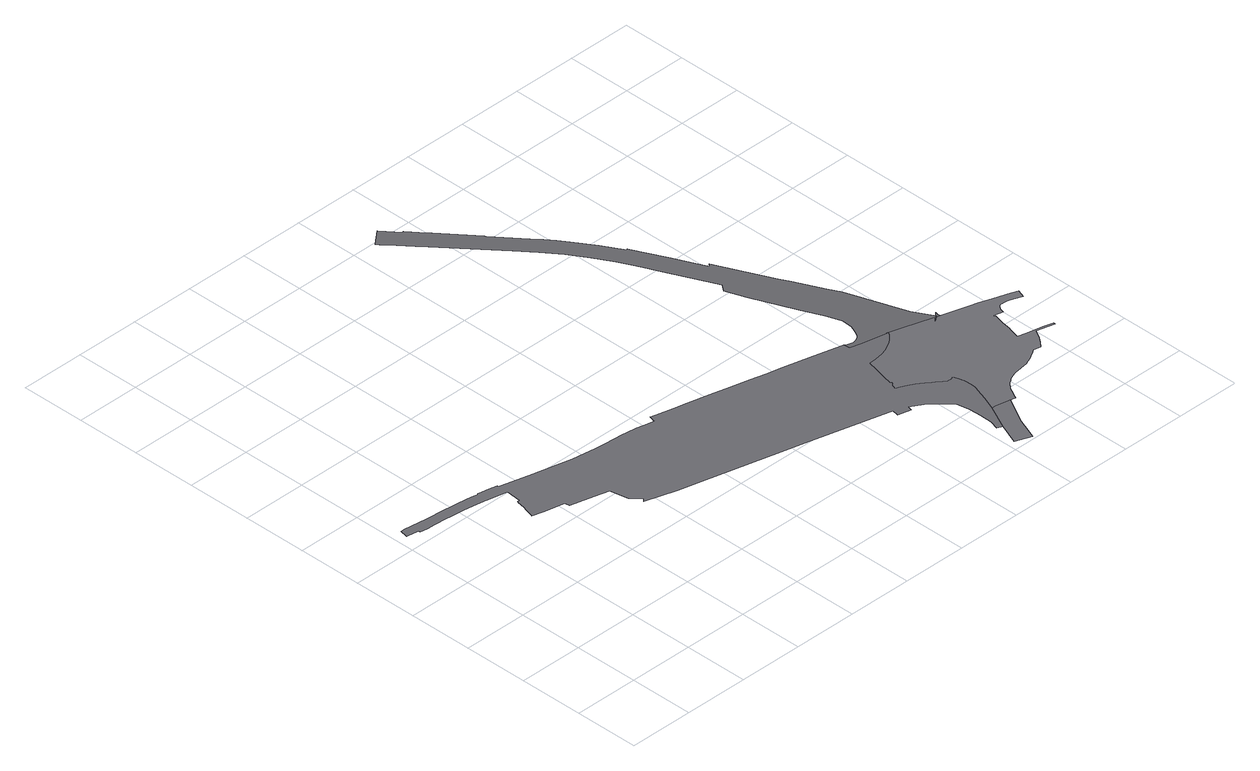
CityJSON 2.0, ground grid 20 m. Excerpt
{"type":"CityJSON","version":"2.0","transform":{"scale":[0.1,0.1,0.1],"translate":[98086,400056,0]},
"CityObjects":{
"road1":{"type":"Road","geometry":[{"type":"MultiSurface","lod":"1","boundaries":[[[0,1,2,3,4,5,6,7,8,9,10,11,12,13,14,15,16,17,18,19,20,21,22,23,24,25,26,27,28,29,30,31,32,33,34,35,36,37,38,39,40,41,42,43,44,45,46,47,48,49,50,51,52,53,54,55,56,57,58,59,60,61,62,63,64,65,66,67,68,69,70,71,72,73,74,75,76,77,78,79,80,81,82,83,84,85,86,87,88,89,90,91,92,93,94,95,96,97,98,99,100,101,102,103,104,105,106,107,108,109,110,111,112,113,114,115,116,117,118,119,120,121,122,123,124,125,126,127,128,129,130,131,132,133,134,135,136,137,138,139,140,141,142,143,144,145,146,147,148,149,150,151,152,153,154,155,156,157,158,159,160,161,162]]]}]},
"road2":{"type":"Road","geometry":[{"type":"MultiSurface","lod":"1","boundaries":[[[163,164,165,166,44,43,167,168,169]]]}]},
"road3":{"type":"Road","geometry":[{"type":"MultiSurface","lod":"1","boundaries":[[[170,171,172,173,174,175,176,177,178,179,180,181,182,183,184,148,147,146,145,144,143,142,185,186,187,188,189,190,191,192,193,194,195,196,197,198,199,200,201,202,203,204,205,206,207,208,209,210,211,212,213,214,215,216,217,218,219,220,221,222,223,224,225,226,227,228,229,230,231,232,233,234,235,236,237,238]]]}]},
"road4":{"type":"Road","geometry":[{"type":"MultiSurface","lod":"1","boundaries":[[[239,240,241,242,243,244,245,246,247,248,249,250,251,252,253,254,255,256,257,258,259,260,261,262,263,264,265,266,267,268,269,270,271,169,168,167,43,42,41,40,39,38,37,36,35,34,33,32,31,30,29,28,27,26,25,24,23,22,21,20,19,18,17,16,15,14,13,12,11,10,9,8,7,6,5,4,3,2,1,0,162,161,160,159,158,157,156,155,154,153,152,151,150,149,148,184,183,182,181,180,179,272,273,274,275,276,277,278,279,280,281,282,283,284,285,286,287,288,289,290,291,292,293,294,295,296,297]]]}]}
},
"vertices":[
[1355,403,29],[1353,397,28],[1351,397,28],[1349,396,28],[1348,395,28],[1346,386,28],[1346,384,27],[1346,383,27],[1347,381,27],[1350,380,27],[1359,376,27],[1376,367,27],[1395,357,27],[1415,344,27],[1430,333,26],[1445,321,27],[1452,314,27],[1458,311,27],[1460,310,27],[1463,308,27],[1465,307,27],[1468,307,27],[1471,307,27],[1473,307,27],[1476,308,27],[1478,308,27],[1480,309,27],[1481,311,27],[1482,313,27],[1483,312,27],[1486,305,27],[1487,300,27],[1490,291,27],[1492,284,27],[1494,278,27],[1495,269,27],[1495,260,27],[1495,252,27],[1495,245,27],[1494,238,27],[1492,232,27],[1490,225,27],[1477,186,27],[1462,145,26],[1450,94,0],[1434,101,0],[1441,129,0],[1443,168,0],[1441,206,0],[1433,244,0],[1406,276,0],[1374,304,0],[1338,326,0],[1334,312,0],[1294,322,0],[1298,342,0],[1286,346,0],[1040,405,0],[970,422,0],[735,478,0],[664,495,0],[569,524,0],[579,533,0],[572,539,0],[565,546,0],[558,553,0],[551,560,0],[514,592,27],[469,603,27],[397,622,27],[393,636,28],[331,652,26],[298,660,26],[299,663,27],[306,691,27],[306,692,28],[307,694,28],[308,697,28],[314,725,27],[315,729,27],[323,728,27],[327,777,26],[291,785,26],[263,791,26],[256,792,26],[223,798,26],[190,802,26],[178,804,26],[147,807,26],[136,808,26],[97,811,26],[69,813,25],[47,816,26],[47,823,25],[44,823,25],[12,827,26],[9,827,26],[15,854,25],[26,853,25],[50,850,25],[99,844,26],[158,838,26],[183,836,26],[196,834,26],[233,829,26],[255,826,26],[263,824,26],[269,826,26],[271,826,26],[303,820,26],[327,814,26],[329,810,26],[332,809,26],[430,785,26],[500,769,26],[547,759,26],[586,753,26],[621,748,26],[651,746,26],[684,743,26],[709,741,26],[730,739,26],[757,734,27],[778,729,27],[812,722,27],[812,724,26],[811,725,27],[810,727,27],[810,728,27],[813,741,28],[814,741,28],[872,728,27],[903,721,27],[913,719,27],[992,700,27],[1052,686,27],[1112,672,27],[1157,661,27],[1194,652,27],[1269,635,27],[1286,631,27],[1377,608,27],[1385,607,27],[1387,591,27],[1387,588,26],[1420,580,26],[1498,561,28],[1499,563,28],[1504,562,28],[1498,553,28],[1484,540,28],[1472,530,27],[1457,521,27],[1441,514,28],[1425,509,28],[1409,506,28],[1392,504,28],[1376,504,28],[1374,504,29],[1366,470,30],[1365,467,30],[1358,436,30],[1351,404,29],
[1498,76,0],[1483,36,0],[1472,9,0],[1424,28,0],[1466,144,27],[1471,143,28],[1518,135,27],
[1634,613,0],[1668,549,0],[1651,538,0],[1652,537,27],[1651,535,27],[1649,525,27],[1649,523,27],[1650,521,27],[1651,520,27],[1651,519,27],[1648,520,27],[1642,521,27],[1635,523,27],[1628,525,28],[1545,550,28],[1398,605,23],[1410,606,19],[1423,608,15],[1435,612,12],[1446,619,8],[1455,627,4],[1464,636,0],[1472,650,0],[1481,672,0],[1483,707,0],[1467,754,0],[1437,820,0],[1383,953,0],[1360,1016,0],[1377,1037,0],[1304,1196,0],[1287,1234,0],[1273,1264,0],[1255,1300,0],[1223,1359,0],[1186,1416,0],[1145,1470,0],[1101,1523,0],[945,1709,0],[940,1714,0],[893,1771,0],[883,1783,0],[881,1785,0],[873,1794,0],[918,1831,0],[960,1780,0],[964,1783,0],[1002,1736,0],[1010,1726,0],[1096,1620,0],[1098,1617,0],[1170,1529,0],[1192,1502,0],[1213,1476,0],[1233,1447,0],[1274,1383,0],[1311,1317,0],[1315,1319,0],[1320,1309,0],[1337,1273,0],[1363,1218,0],[1381,1179,0],[1394,1151,0],[1410,1115,0],[1417,1124,0],[1495,953,0],[1511,920,0],[1552,835,0],[1571,795,0],
[1750,309,27],[1803,297,27],[1833,290,26],[1832,287,26],[1832,283,27],[1775,297,27],[1769,284,27],[1761,271,26],[1750,257,26],[1737,241,25],[1714,246,26],[1707,241,26],[1698,235,26],[1689,230,26],[1679,225,26],[1668,221,26],[1658,217,26],[1647,215,26],[1636,213,26],[1624,211,26],[1616,210,26],[1607,208,26],[1599,205,26],[1591,202,26],[1583,198,26],[1577,193,26],[1570,188,26],[1564,183,26],[1559,177,26],[1554,171,26],[1546,155,26],[1544,150,25],[1535,132,26],[1733,497,26],[1762,489,26],[1787,481,25],[1814,472,25],[1840,463,25],[1869,452,26],[1860,427,26],[1840,434,26],[1825,439,26],[1817,442,26],[1808,443,26],[1802,443,26],[1797,443,26],[1792,442,27],[1787,439,27],[1783,436,27],[1780,431,27],[1778,426,27],[1775,415,27],[1747,421,28],[1745,417,28],[1749,416,28],[1741,384,28],[1734,351,29],[1732,347,29],[1725,315,27]
]}
